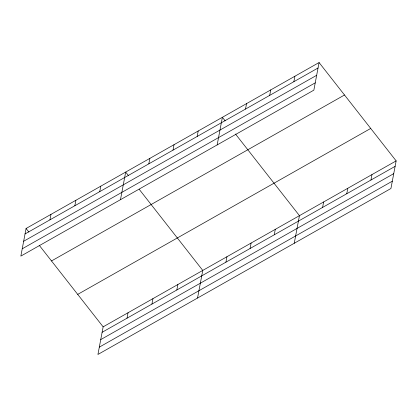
<?xml version="1.0" encoding="UTF-8"?>
<svg xmlns="http://www.w3.org/2000/svg" width="417" height="417" viewBox="0 0 417 417"><rect width="100%" height="100%" fill="white"/><g stroke="black" fill="none" stroke-linecap="round" stroke-linejoin="round"><path stroke-width="0.63" d="M26.068 228.49L20.85 256.106L313.855 90.155L319.073 62.54L26.068 228.49L28.851 232.04M49.941 219.842L50.973 214.385M74.846 205.737L75.878 200.28M99.752 191.632L100.784 186.175M120.471 199.686L125.689 172.07L128.472 175.62M39.182 245.227L103.145 326.845L97.927 354.46L390.932 188.51L396.15 160.894L319.073 62.54M148.833 163.834L149.865 158.377M127.018 318.192L128.05 312.74M173.003 150.141L174.035 144.689M151.924 304.087L152.956 298.635M197.178 136.453L198.211 130.995M176.829 289.982L177.861 284.524M217.163 144.918L222.381 117.302L225.164 120.852M197.549 298.035L202.766 270.419L139.205 189.313M245.524 109.072L246.556 103.614M225.91 262.184L226.937 256.731M269.695 95.378L270.727 89.921M250.08 248.496L251.112 243.038M293.87 81.685L294.902 76.233M274.256 234.802L275.283 229.345M294.24 243.273L299.458 215.657L235.496 134.039M322.602 207.421L323.628 201.964M346.772 193.728L347.804 188.275M370.948 180.04L371.974 174.582M25.036 233.947L318.041 67.997M23.654 241.261L316.659 75.31M22.231 248.793L315.236 82.842M51.505 260.948L344.51 94.998M77.708 294.386L370.713 128.436M103.145 326.845L396.15 160.894M102.113 332.302L395.118 166.347M100.732 339.61L393.737 173.66M99.309 347.147L392.314 181.197"/></g></svg>
